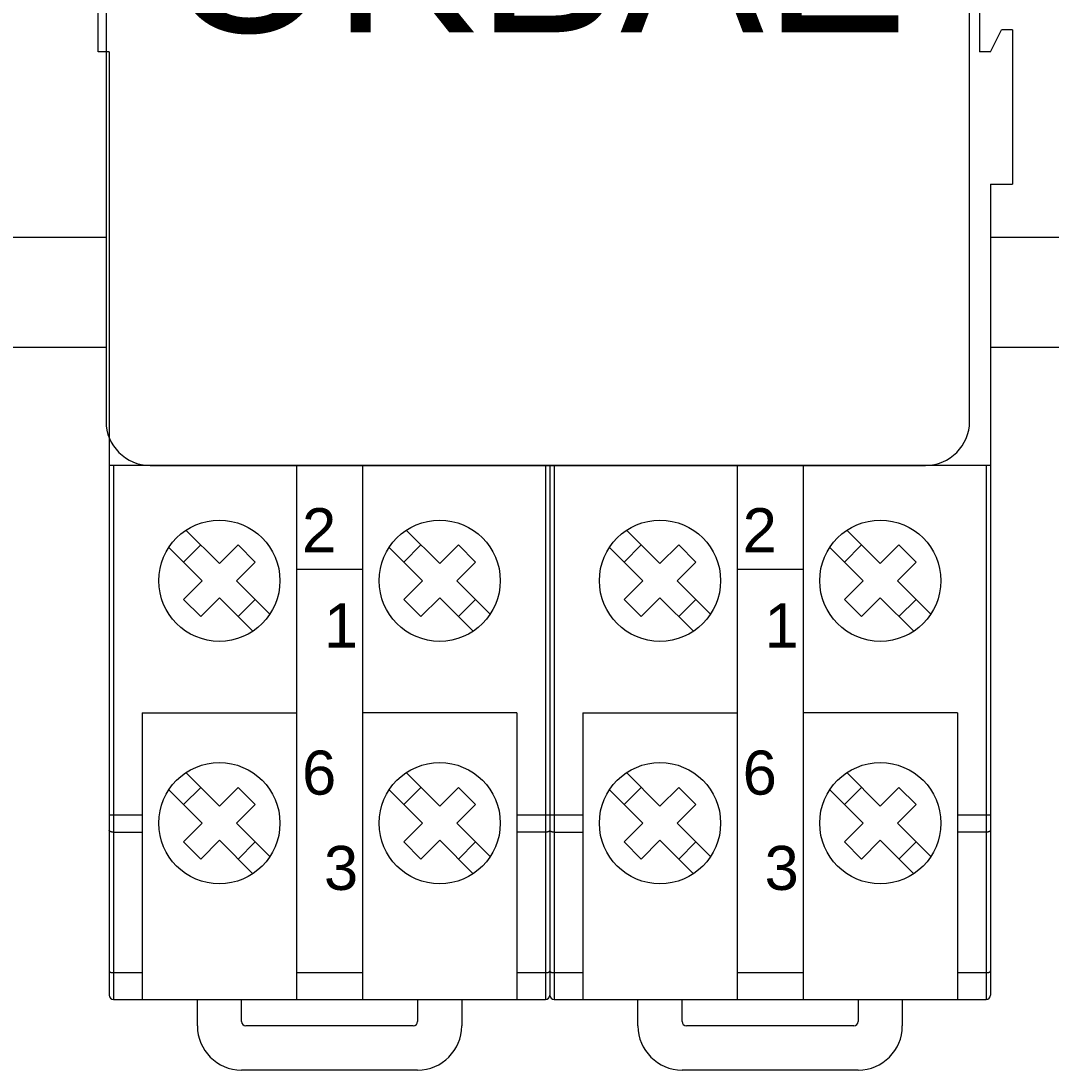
# Model space of a CAD drawing. Header units: millimetres. Extents: x 4137 to 6698, y 1400 to 3585.
# Drawn here: x 5927.54 to 5974.3, y 2738.57 to 2786.17 of the extents above; entities that cross this region are included whole.
import ezdxf

# ---------------------------------------------------------------- set-up
doc = ezdxf.new("R2010")
doc.units = ezdxf.units.MM
doc.layers.add('000-PI-Oprema', color=30, linetype='Continuous', lineweight=5)
doc.layers.add('002-PI-Kabelska kanalica', color=150, linetype='Continuous')
doc.styles.get("Standard").update_dxf_attribs({"font": 'arial.ttf'})

msp = doc.modelspace()

# ---------------------------------------------------------------- linework, layer by layer
at = {"layer": '000-PI-Oprema', "color": 0, "linetype": 'ByBlock', "lineweight": 0}
for p, q in [((5931.401, 2809.604), (5931.401, 2768.004)), ((5970.601, 2768.004), (5970.601, 2809.604)), ((5931.048, 2784.768), (5931.048, 2792.768)), ((5971.048, 2792.768), (5971.048, 2784.768)), ((5971.548, 2784.768), (5972.048, 2785.768)), ((5972.548, 2785.768), (5972.048, 2785.768)), ((5972.548, 2785.768), (5972.548, 2778.768)), ((5931.548, 2784.768), (5931.048, 2784.768)), ((5931.548, 2784.768), (5931.548, 2741.968)), ((5971.548, 2784.768), (5971.048, 2784.768)), ((5971.548, 2778.768), (5971.548, 2741.968)), ((5971.548, 2778.768), (5972.548, 2778.768)), ((5931.548, 2766.018), (5951.548, 2766.018)), ((5931.748, 2766.018), (5931.748, 2741.768)), ((5933.401, 2766.004), (5968.601, 2766.004)), ((5940.048, 2766.018), (5940.048, 2741.768)), ((5943.048, 2766.018), (5943.048, 2741.768)), ((5951.348, 2766.018), (5951.348, 2741.768)), ((5951.548, 2766.018), (5971.548, 2766.018)), ((5951.548, 2766.018), (5951.548, 2741.968)), ((5951.748, 2766.018), (5951.748, 2741.768)), ((5960.048, 2766.018), (5960.048, 2741.768)), ((5963.048, 2766.018), (5963.048, 2741.768)), ((5971.348, 2766.018), (5971.348, 2741.768)), ((5935.031, 2763.062), (5936.548, 2761.546)), ((5945.031, 2763.062), (5946.548, 2761.546)), ((5955.031, 2763.062), (5956.548, 2761.546)), ((5965.031, 2763.062), (5966.548, 2761.546)), ((5934.254, 2762.284), (5935.77, 2760.768)), ((5934.921, 2761.616), (5935.699, 2762.394)), ((5936.548, 2761.546), (5937.396, 2762.394)), ((5937.396, 2762.394), (5938.174, 2761.616)), ((5944.254, 2762.284), (5945.77, 2760.768)), ((5944.921, 2761.616), (5945.699, 2762.394)), ((5946.548, 2761.546), (5947.396, 2762.394)), ((5947.396, 2762.394), (5948.174, 2761.616)), ((5954.254, 2762.284), (5955.77, 2760.768)), ((5954.921, 2761.616), (5955.699, 2762.394)), ((5956.548, 2761.546), (5957.396, 2762.394)), ((5957.396, 2762.394), (5958.174, 2761.616)), ((5964.254, 2762.284), (5965.77, 2760.768)), ((5964.921, 2761.616), (5965.699, 2762.394)), ((5966.548, 2761.546), (5967.396, 2762.394)), ((5967.396, 2762.394), (5968.174, 2761.616)), ((5937.326, 2760.768), (5938.174, 2761.616)), ((5943.048, 2761.283), (5940.048, 2761.283)), ((5947.326, 2760.768), (5948.174, 2761.616)), ((5957.326, 2760.768), (5958.174, 2761.616)), ((5963.048, 2761.283), (5960.048, 2761.283)), ((5967.326, 2760.768), (5968.174, 2761.616)), ((5934.921, 2759.919), (5935.77, 2760.768)), ((5937.326, 2760.768), (5938.842, 2759.251)), ((5944.921, 2759.919), (5945.77, 2760.768)), ((5947.326, 2760.768), (5948.842, 2759.251)), ((5954.921, 2759.919), (5955.77, 2760.768)), ((5957.326, 2760.768), (5958.842, 2759.251)), ((5964.921, 2759.919), (5965.77, 2760.768)), ((5967.326, 2760.768), (5968.842, 2759.251)), ((5934.921, 2759.919), (5935.699, 2759.141)), ((5935.699, 2759.141), (5936.548, 2759.99)), ((5936.548, 2759.99), (5938.064, 2758.474)), ((5937.396, 2759.141), (5938.174, 2759.919)), ((5944.921, 2759.919), (5945.699, 2759.141)), ((5945.699, 2759.141), (5946.548, 2759.99)), ((5946.548, 2759.99), (5948.064, 2758.474)), ((5947.396, 2759.141), (5948.174, 2759.919)), ((5954.921, 2759.919), (5955.699, 2759.141)), ((5955.699, 2759.141), (5956.548, 2759.99)), ((5956.548, 2759.99), (5958.064, 2758.474)), ((5957.396, 2759.141), (5958.174, 2759.919)), ((5964.921, 2759.919), (5965.699, 2759.141)), ((5965.699, 2759.141), (5966.548, 2759.99)), ((5966.548, 2759.99), (5968.064, 2758.474)), ((5967.396, 2759.141), (5968.174, 2759.919)), ((5933.048, 2754.768), (5933.048, 2741.768)), ((5933.048, 2754.768), (5940.048, 2754.768)), ((5950.048, 2754.768), (5943.048, 2754.768)), ((5950.048, 2754.768), (5950.048, 2741.768)), ((5953.048, 2754.768), (5953.048, 2741.768)), ((5953.048, 2754.768), (5960.048, 2754.768)), ((5970.048, 2754.768), (5963.048, 2754.768)), ((5970.048, 2754.768), (5970.048, 2741.768)), ((5935.031, 2752.062), (5936.548, 2750.546)), ((5945.031, 2752.062), (5946.548, 2750.546)), ((5955.031, 2752.062), (5956.548, 2750.546)), ((5965.031, 2752.062), (5966.548, 2750.546)), ((5934.254, 2751.284), (5935.77, 2749.768)), ((5934.921, 2750.616), (5935.699, 2751.394)), ((5936.548, 2750.546), (5937.396, 2751.394)), ((5937.396, 2751.394), (5938.174, 2750.616)), ((5944.254, 2751.284), (5945.77, 2749.768)), ((5944.921, 2750.616), (5945.699, 2751.394)), ((5946.548, 2750.546), (5947.396, 2751.394)), ((5947.396, 2751.394), (5948.174, 2750.616)), ((5954.254, 2751.284), (5955.77, 2749.768)), ((5954.921, 2750.616), (5955.699, 2751.394)), ((5956.548, 2750.546), (5957.396, 2751.394)), ((5957.396, 2751.394), (5958.174, 2750.616)), ((5964.254, 2751.284), (5965.77, 2749.768)), ((5964.921, 2750.616), (5965.699, 2751.394)), ((5966.548, 2750.546), (5967.396, 2751.394)), ((5967.396, 2751.394), (5968.174, 2750.616)), ((5937.326, 2749.768), (5938.174, 2750.616)), ((5947.326, 2749.768), (5948.174, 2750.616)), ((5957.326, 2749.768), (5958.174, 2750.616)), ((5967.326, 2749.768), (5968.174, 2750.616)), ((5931.548, 2750.145), (5933.048, 2750.145)), ((5950.048, 2750.145), (5951.548, 2750.145)), ((5951.548, 2750.145), (5953.048, 2750.145)), ((5970.048, 2750.145), (5971.548, 2750.145)), ((5934.921, 2748.919), (5935.77, 2749.768)), ((5937.326, 2749.768), (5938.842, 2748.251)), ((5944.921, 2748.919), (5945.77, 2749.768)), ((5947.326, 2749.768), (5948.842, 2748.251)), ((5954.921, 2748.919), (5955.77, 2749.768)), ((5957.326, 2749.768), (5958.842, 2748.251)), ((5964.921, 2748.919), (5965.77, 2749.768)), ((5967.326, 2749.768), (5968.842, 2748.251)), ((5931.748, 2749.36), (5933.048, 2749.36)), ((5934.921, 2748.919), (5935.699, 2748.141)), ((5935.699, 2748.141), (5936.548, 2748.99)), ((5936.548, 2748.99), (5938.064, 2747.474)), ((5937.396, 2748.141), (5938.174, 2748.919)), ((5944.921, 2748.919), (5945.699, 2748.141)), ((5945.699, 2748.141), (5946.548, 2748.99)), ((5946.548, 2748.99), (5948.064, 2747.474)), ((5947.396, 2748.141), (5948.174, 2748.919)), ((5951.348, 2749.36), (5950.048, 2749.36)), ((5951.748, 2749.36), (5953.048, 2749.36)), ((5954.921, 2748.919), (5955.699, 2748.141)), ((5955.699, 2748.141), (5956.548, 2748.99)), ((5956.548, 2748.99), (5958.064, 2747.474)), ((5957.396, 2748.141), (5958.174, 2748.919)), ((5964.921, 2748.919), (5965.699, 2748.141)), ((5965.699, 2748.141), (5966.548, 2748.99)), ((5966.548, 2748.99), (5968.064, 2747.474)), ((5967.396, 2748.141), (5968.174, 2748.919)), ((5971.348, 2749.36), (5970.048, 2749.36)), ((5933.048, 2742.983), (5931.748, 2742.983)), ((5943.048, 2742.983), (5940.048, 2742.983)), ((5951.348, 2742.983), (5950.048, 2742.983)), ((5953.048, 2742.983), (5951.748, 2742.983)), ((5963.048, 2742.983), (5960.048, 2742.983)), ((5971.348, 2742.983), (5970.048, 2742.983)), ((5931.748, 2741.768), (5951.348, 2741.768)), ((5935.548, 2740.568), (5935.548, 2741.768)), ((5937.548, 2740.768), (5937.548, 2741.768)), ((5945.548, 2741.768), (5945.548, 2740.768)), ((5947.548, 2741.768), (5947.548, 2740.568)), ((5951.748, 2741.768), (5971.348, 2741.768)), ((5955.548, 2740.568), (5955.548, 2741.768)), ((5957.548, 2740.768), (5957.548, 2741.768)), ((5965.548, 2741.768), (5965.548, 2740.768)), ((5967.548, 2741.768), (5967.548, 2740.568)), ((5945.348, 2740.568), (5937.748, 2740.568)), ((5945.348, 2740.568), (5937.748, 2740.568)), ((5965.348, 2740.568), (5957.748, 2740.568)), ((5945.548, 2738.568), (5937.548, 2738.568)), ((5965.548, 2738.568), (5957.548, 2738.568))]:
    msp.add_line(p, q, dxfattribs=at)
for points in [[(5931.748, 2749.36), (5931.722, 2749.361), (5931.696, 2749.363), (5931.671, 2749.366), (5931.648, 2749.37), (5931.626, 2749.376), (5931.606, 2749.383), (5931.589, 2749.391), (5931.575, 2749.399), (5931.563, 2749.408), (5931.555, 2749.418), (5931.549, 2749.428), (5931.548, 2749.438)], [(5951.548, 2749.438), (5951.546, 2749.428), (5951.541, 2749.418), (5951.532, 2749.408), (5951.521, 2749.399), (5951.506, 2749.391), (5951.489, 2749.383), (5951.469, 2749.376), (5951.448, 2749.37), (5951.424, 2749.366), (5951.399, 2749.363), (5951.374, 2749.361), (5951.348, 2749.36)], [(5951.748, 2749.36), (5951.722, 2749.361), (5951.696, 2749.363), (5951.671, 2749.366), (5951.648, 2749.37), (5951.626, 2749.376), (5951.606, 2749.383), (5951.589, 2749.391), (5951.575, 2749.399), (5951.563, 2749.408), (5951.555, 2749.418), (5951.549, 2749.428), (5951.548, 2749.438)], [(5971.548, 2749.438), (5971.546, 2749.428), (5971.541, 2749.418), (5971.532, 2749.408), (5971.521, 2749.399), (5971.506, 2749.391), (5971.489, 2749.383), (5971.469, 2749.376), (5971.448, 2749.37), (5971.424, 2749.366), (5971.399, 2749.363), (5971.374, 2749.361), (5971.348, 2749.36)], [(5931.548, 2743.061), (5931.549, 2743.051), (5931.555, 2743.041), (5931.563, 2743.031), (5931.575, 2743.022), (5931.589, 2743.014), (5931.606, 2743.006), (5931.626, 2742.999), (5931.648, 2742.993), (5931.671, 2742.989), (5931.696, 2742.986), (5931.722, 2742.984), (5931.748, 2742.983)], [(5951.348, 2742.983), (5951.374, 2742.984), (5951.399, 2742.986), (5951.424, 2742.989), (5951.448, 2742.993), (5951.469, 2742.999), (5951.489, 2743.006), (5951.506, 2743.014), (5951.521, 2743.022), (5951.532, 2743.031), (5951.541, 2743.041), (5951.546, 2743.051), (5951.548, 2743.061)], [(5951.548, 2743.061), (5951.549, 2743.051), (5951.555, 2743.041), (5951.563, 2743.031), (5951.575, 2743.022), (5951.589, 2743.014), (5951.606, 2743.006), (5951.626, 2742.999), (5951.648, 2742.993), (5951.671, 2742.989), (5951.696, 2742.986), (5951.722, 2742.984), (5951.748, 2742.983)], [(5971.348, 2742.983), (5971.374, 2742.984), (5971.399, 2742.986), (5971.424, 2742.989), (5971.448, 2742.993), (5971.469, 2742.999), (5971.489, 2743.006), (5971.506, 2743.014), (5971.521, 2743.022), (5971.532, 2743.031), (5971.541, 2743.041), (5971.546, 2743.051), (5971.548, 2743.061)]]:
    msp.add_lwpolyline(points, dxfattribs=at)
for centre in [(5936.548, 2760.768), (5946.548, 2760.768), (5956.548, 2760.768), (5966.548, 2760.768), (5936.548, 2749.768), (5946.548, 2749.768), (5956.548, 2749.768), (5966.548, 2749.768)]:
    msp.add_circle(centre, 2.75, dxfattribs=at)
for centre, radius, start, end in [((5933.401, 2768.004), 2, 180, 270), ((5968.601, 2768.004), 2, 270, 0), ((5931.748, 2741.968), 0.2, 180, 270), ((5951.348, 2741.968), 0.2, 270, 0), ((5951.748, 2741.968), 0.2, 180, 270), ((5971.348, 2741.968), 0.2, 270, 0), ((5937.548, 2740.568), 2, 180, 270), ((5937.748, 2740.768), 0.2, 180, 270), ((5937.748, 2740.768), 0.2, 180, 270), ((5945.348, 2740.768), 0.2, 270, 0), ((5945.348, 2740.768), 0.2, 270, 0), ((5945.548, 2740.568), 2, 270, 0), ((5957.548, 2740.568), 2, 180, 270), ((5957.748, 2740.768), 0.2, 180, 270), ((5965.348, 2740.768), 0.2, 270, 0), ((5965.548, 2740.568), 2, 270, 0)]:
    msp.add_arc(centre, radius, start, end, dxfattribs=at)
at = {"layer": '002-PI-Kabelska kanalica', "color": 0, "linetype": 'ByBlock', "lineweight": 0, "ltscale": 0.25}
for p, q in [((5926.401, 2776.365), (5931.401, 2776.365)), ((5971.548, 2776.365), (5976.401, 2776.365)), ((5926.401, 2771.365), (5931.401, 2771.365)), ((5971.548, 2771.365), (5976.401, 2771.365))]:
    msp.add_line(p, q, dxfattribs=at)

# ---------------------------------------------------------------- texts
at = {"layer": '000-PI-Oprema', "color": 0, "linetype": 'ByBlock', "lineweight": 0, "insert": (5950.939, 2789.104), "char_height": 7, "attachment_point": 5}
msp.add_mtext_dynamic_manual_height_columns('{\\fArial|b0|i0|c238|p34;OK}BAE', width=44.995, gutter_width=1, heights=[10], dxfattribs=at)
at = {"layer": '000-PI-Oprema', "color": 0, "linetype": 'ByBlock', "lineweight": 0, "char_height": 1.9995, "width": 2.5471}
for s, insert, attachment_point in [('{\\fArial|b0|i0|c0|p34;2}', (5940.3, 2764.062), 1), ('{\\fArial|b0|i0|c0|p34;2}', (5960.3, 2764.062), 1), ('{\\fArial|b0|i0|c0|p34;1}', (5942.847, 2759.738), 3), ('{\\fArial|b0|i0|c0|p34;1}', (5962.847, 2759.738), 3), ('{\\fArial|b0|i0|c0|p34;6}', (5940.3, 2753.062), 1), ('{\\fArial|b0|i0|c0|p34;6}', (5960.3, 2753.062), 1), ('{\\fArial|b0|i0|c0|p34;3}', (5942.847, 2748.738), 3), ('{\\fArial|b0|i0|c0|p34;3}', (5962.847, 2748.738), 3)]:
    msp.add_mtext(s, dxfattribs=dict(at, insert=insert, attachment_point=attachment_point))

doc.saveas('drawing.dxf')
